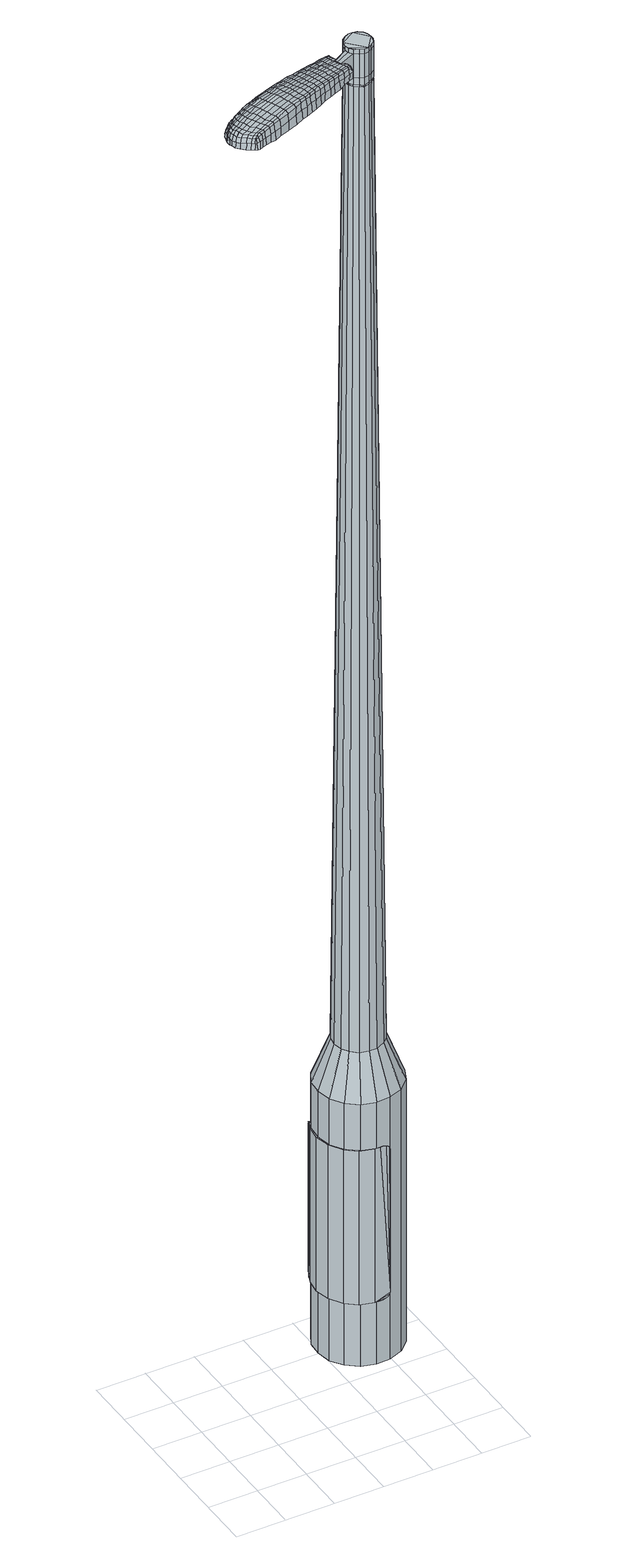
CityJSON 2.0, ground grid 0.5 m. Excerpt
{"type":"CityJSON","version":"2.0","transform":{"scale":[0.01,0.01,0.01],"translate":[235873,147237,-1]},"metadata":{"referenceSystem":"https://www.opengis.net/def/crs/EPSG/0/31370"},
"CityObjects":{
"object1":{"type":"GenericCityObject","attributes":{"cluster":436,"mean_distance_to_centroid":0.187,"new_centroid_x":235874.91,"new_centroid_y":147238.55,"mean_distance_to_camera":9.45,"H1":8.11,"H2":7.68,"Z_final":113.19,"cluster2":-1,"proj_x":235873.42,"proj_y":147235.04,"id_line":53532,"bearing_l":112.91,"distance":3.81,"orientation":"left","G_obj":202.91},"geometry":[{"type":"MultiSurface","lod":"2","boundaries":[[[0,1,2,3]],[[1,4,5,2]],[[4,6,7,5]],[[6,8,9,7]],[[8,10,11,9]],[[10,12,13,11]],[[12,14,15,13]],[[14,16,17,15]],[[16,18,19,17]],[[18,20,21,19]],[[20,22,23,21]],[[22,24,25,23]],[[24,26,27,25]],[[26,28,29,27]],[[28,30,31,29]],[[30,32,33,31]],[[32,34,35,33]],[[34,0,3,35]],[[36,37,38,39]],[[38,40,41,42]],[[41,43,42]],[[42,44,45,46]],[[45,47,46]],[[46,48,49,50]],[[49,51,50]],[[42,46,50,38]],[[50,52,39,38]],[[53,36,39]],[[2,5,7,35]],[[7,9,11,15]],[[11,13,15]],[[15,17,19,23]],[[19,21,23]],[[23,25,27,31]],[[27,29,31]],[[15,23,31,7]],[[31,33,35,7]],[[3,2,35]],[[1,0,54,55]],[[0,34,56,54]],[[34,32,57,56]],[[32,30,58,57]],[[30,28,59,58]],[[28,26,60,59]],[[26,24,61,60]],[[24,22,62,61]],[[22,20,63,62]],[[20,18,64,63]],[[18,16,65,64]],[[16,14,66,65]],[[14,12,67,66]],[[12,10,68,67]],[[10,8,69,68]],[[8,6,70,69]],[[6,4,71,70]],[[4,1,55,71]],[[55,54,72,73]],[[54,56,74,72]],[[56,57,75,74]],[[57,58,76,75]],[[58,59,77,76]],[[59,60,78,77]],[[60,61,79,78]],[[61,62,80,79]],[[62,63,81,80]],[[63,64,82,81]],[[64,65,83,82]],[[65,66,84,83]],[[66,67,85,84]],[[67,68,86,85]],[[68,69,87,86]],[[69,70,88,87]],[[70,71,89,88]],[[71,55,73,89]],[[90,91,92,93]],[[74,94,91,90]],[[75,95,94,74]],[[96,97,95,75]],[[77,98,97,96]],[[78,99,98,77]],[[100,101,99,78]],[[102,103,101,100]],[[81,104,103,102]],[[82,105,104,81]],[[106,107,105,82]],[[108,109,107,106]],[[110,111,109,108]],[[112,113,111,110]],[[87,114,113,112]],[[115,116,114,87]],[[117,118,116,115]],[[93,92,118,117]],[[119,120,121,122]],[[123,119,122,124]],[[125,123,124,126]],[[127,125,126,128]],[[129,127,128,130]],[[131,129,130,132]],[[133,131,132,134]],[[135,133,134,136]],[[137,135,136,138]],[[139,137,138,140]],[[141,139,140,142]],[[143,141,142,144]],[[145,143,144,146]],[[147,145,146,148]],[[149,147,148,150]],[[151,149,150,152]],[[73,72,90,93]],[[72,74,90]],[[76,96,75]],[[76,77,96]],[[79,100,78]],[[79,80,102,100]],[[80,81,102]],[[83,106,82]],[[83,84,108,106]],[[84,85,110,108]],[[85,86,112,110]],[[86,87,112]],[[88,115,87]],[[88,89,117,115]],[[89,73,93,117]],[[153,154,92,91]],[[154,155,118,92]],[[155,156,116,118]],[[156,114,116]],[[157,113,114]],[[157,158,111,113]],[[158,159,109,111]],[[159,160,107,109]],[[160,105,107]],[[161,103,104]],[[161,162,101,103]],[[162,99,101]],[[163,97,98]],[[163,95,97]],[[153,91,94]],[[39,52,151,164]],[[154,153,165,152]],[[53,39,164,120]],[[153,94,121,165]],[[36,53,120,119]],[[94,95,122,121]],[[37,36,119,123]],[[95,163,124,122]],[[38,37,123,125]],[[163,98,126,124]],[[40,38,125,127]],[[98,99,128,126]],[[41,40,127,129]],[[99,162,130,128]],[[43,41,129,131]],[[162,161,132,130]],[[42,43,131,133]],[[161,104,134,132]],[[44,42,133,135]],[[104,105,136,134]],[[45,44,135,137]],[[105,160,138,136]],[[47,45,137,139]],[[160,159,140,138]],[[46,47,139,141]],[[159,158,142,140]],[[48,46,141,143]],[[158,157,144,142]],[[49,48,143,145]],[[157,114,146,144]],[[51,49,145,147]],[[114,156,148,146]],[[50,51,147,149]],[[156,155,150,148]],[[52,50,149,151]],[[155,154,152,150]],[[151,152,166,167]],[[152,165,168,166]],[[165,121,169,168]],[[121,120,170,169]],[[120,164,171,170]],[[164,151,167,171]],[[172,173,174,175]],[[176,172,175,177]],[[172,176,178,179]],[[173,172,179,180]],[[181,182,183,184]],[[185,181,184,186]],[[181,185,187,188]],[[182,181,188,189]],[[190,191,192,193]],[[194,190,193,195]],[[190,194,196,197]],[[191,190,197,198]],[[199,200,201,202]],[[203,199,202,204]],[[199,203,205,206]],[[200,199,206,207]],[[208,209,210,211]],[[212,208,211,213]],[[208,212,214,215]],[[209,208,215,216]],[[217,218,219,220]],[[221,217,220,222]],[[217,221,223,224]],[[218,217,224,225]],[[226,227,228,229]],[[218,226,229,219]],[[226,218,225,230]],[[227,226,230,231]],[[232,233,234,235]],[[227,232,235,228]],[[232,227,231,236]],[[233,232,236,237]],[[238,176,177,239]],[[233,238,239,234]],[[238,233,237,240]],[[176,238,240,178]],[[241,242,243,244]],[[245,241,244,246]],[[241,245,247,248]],[[242,241,248,249]],[[250,251,252,253]],[[242,250,253,243]],[[250,242,249,254]],[[251,250,254,255]],[[256,257,258,259]],[[251,256,259,252]],[[256,251,255,260]],[[257,256,260,261]],[[262,263,264,265]],[[257,262,265,258]],[[262,257,261,266]],[[263,262,266,267]],[[268,173,180,269]],[[263,268,269,264]],[[268,263,267,270]],[[173,268,270,174]],[[271,272,273,274]],[[275,271,274,276]],[[271,275,277,278]],[[272,271,278,279]],[[280,281,282,283]],[[272,280,283,273]],[[280,272,279,284]],[[281,280,284,285]],[[286,287,288,289]],[[281,286,289,282]],[[286,281,285,290]],[[287,286,290,291]],[[292,185,186,293]],[[287,292,293,288]],[[292,287,291,294]],[[185,292,294,187]],[[295,296,297,298]],[[299,295,298,300]],[[295,299,301,302]],[[296,295,302,303]],[[304,305,306,307]],[[296,304,307,297]],[[304,296,303,308]],[[305,304,308,309]],[[310,311,312,313]],[[305,310,313,306]],[[310,305,309,314]],[[311,310,314,315]],[[316,317,318,319]],[[311,316,319,312]],[[316,311,315,320]],[[317,316,320,321]],[[322,182,189,323]],[[317,322,323,318]],[[322,317,321,324]],[[182,322,324,183]],[[325,211,210,326]],[[327,325,326,328]],[[325,327,329,330]],[[211,325,330,213]],[[331,327,328,332]],[[333,331,332,334]],[[331,333,335,336]],[[327,331,336,329]],[[337,333,334,338]],[[339,337,338,340]],[[337,339,341,342]],[[333,337,342,335]],[[343,339,340,344]],[[345,343,344,346]],[[343,345,347,348]],[[339,343,348,341]],[[349,345,346,350]],[[200,349,350,201]],[[349,200,207,351]],[[345,349,351,347]],[[352,353,198,197]],[[354,352,197,196]],[[352,354,355,356]],[[353,352,356,357]],[[358,359,357,356]],[[360,358,356,355]],[[358,360,361,362]],[[359,358,362,363]],[[364,365,363,362]],[[366,364,362,361]],[[364,366,367,368]],[[365,364,368,369]],[[370,371,369,368]],[[372,370,368,367]],[[370,372,205,203]],[[371,370,203,204]],[[373,374,375,376]],[[275,373,376,277]],[[373,275,276,377]],[[374,373,377,378]],[[379,194,195,380]],[[374,379,380,375]],[[379,374,378,381]],[[194,379,381,196]],[[382,383,384,385]],[[221,382,385,223]],[[382,221,222,386]],[[383,382,386,387]],[[388,389,390,391]],[[383,388,391,384]],[[388,383,387,392]],[[389,388,392,393]],[[394,191,198,395]],[[389,394,395,390]],[[394,389,393,396]],[[191,394,396,192]],[[397,398,399,400]],[[179,397,400,180]],[[397,179,178,401]],[[398,397,401,402]],[[403,404,405,406]],[[398,403,406,399]],[[403,398,402,407]],[[404,403,407,408]],[[409,202,201,410]],[[404,409,410,405]],[[409,404,408,411]],[[202,409,411,204]],[[412,413,414,415]],[[184,412,415,186]],[[412,184,183,416]],[[413,412,416,417]],[[418,206,205,419]],[[413,418,419,414]],[[418,413,417,420]],[[206,418,420,207]],[[421,422,423,424]],[[299,421,424,301]],[[421,299,300,425]],[[422,421,425,426]],[[427,212,213,428]],[[422,427,428,423]],[[427,422,426,429]],[[212,427,429,214]],[[430,431,432,433]],[[245,430,433,247]],[[430,245,246,434]],[[431,430,434,435]],[[436,437,438,439]],[[431,436,439,432]],[[436,431,435,440]],[[437,436,440,441]],[[442,209,216,443]],[[437,442,443,438]],[[442,437,441,444]],[[209,442,444,210]],[[445,446,435,434]],[[244,445,434,246]],[[445,244,243,447]],[[446,445,447,448]],[[449,450,441,440]],[[446,449,440,435]],[[449,446,448,451]],[[450,449,451,452]],[[453,326,210,444]],[[450,453,444,441]],[[453,450,452,454]],[[326,453,454,328]],[[455,456,457,458]],[[302,455,458,303]],[[455,302,301,424]],[[456,455,424,423]],[[459,330,329,460]],[[456,459,460,457]],[[459,456,423,428]],[[330,459,428,213]],[[461,462,448,447]],[[253,461,447,243]],[[461,253,252,463]],[[462,461,463,464]],[[465,466,452,451]],[[462,465,451,448]],[[465,462,464,467]],[[466,465,467,468]],[[469,332,328,454]],[[466,469,454,452]],[[469,466,468,470]],[[332,469,470,334]],[[471,472,473,474]],[[308,471,474,309]],[[471,308,303,458]],[[472,471,458,457]],[[475,336,335,476]],[[472,475,476,473]],[[475,472,457,460]],[[336,475,460,329]],[[477,478,464,463]],[[259,477,463,252]],[[477,259,258,479]],[[478,477,479,480]],[[481,482,468,467]],[[478,481,467,464]],[[481,478,480,483]],[[482,481,483,484]],[[485,338,334,470]],[[482,485,470,468]],[[485,482,484,486]],[[338,485,486,340]],[[487,488,489,490]],[[314,487,490,315]],[[487,314,309,474]],[[488,487,474,473]],[[491,342,341,492]],[[488,491,492,489]],[[491,488,473,476]],[[342,491,476,335]],[[493,494,480,479]],[[265,493,479,258]],[[493,265,264,495]],[[494,493,495,496]],[[497,498,484,483]],[[494,497,483,480]],[[497,494,496,499]],[[498,497,499,500]],[[501,344,340,486]],[[498,501,486,484]],[[501,498,500,502]],[[344,501,502,346]],[[503,504,505,506]],[[320,503,506,321]],[[503,320,315,490]],[[504,503,490,489]],[[507,348,347,508]],[[504,507,508,505]],[[507,504,489,492]],[[348,507,492,341]],[[509,510,496,495]],[[269,509,495,264]],[[509,269,180,400]],[[510,509,400,399]],[[511,512,500,499]],[[510,511,499,496]],[[511,510,399,406]],[[512,511,406,405]],[[513,350,346,502]],[[512,513,502,500]],[[513,512,405,410]],[[350,513,410,201]],[[514,515,417,416]],[[324,514,416,183]],[[514,324,321,506]],[[515,514,506,505]],[[516,351,207,420]],[[515,516,420,417]],[[516,515,505,508]],[[351,516,508,347]],[[517,518,378,377]],[[274,517,377,276]],[[517,274,273,519]],[[518,517,519,520]],[[521,354,196,381]],[[518,521,381,378]],[[521,518,520,522]],[[354,521,522,355]],[[523,524,525,526]],[[224,523,526,225]],[[523,224,223,385]],[[524,523,385,384]],[[527,528,529,530]],[[524,527,530,525]],[[527,524,384,391]],[[528,527,391,390]],[[531,353,357,532]],[[528,531,532,529]],[[531,528,390,395]],[[353,531,395,198]],[[533,534,520,519]],[[283,533,519,273]],[[533,283,282,535]],[[534,533,535,536]],[[537,360,355,522]],[[534,537,522,520]],[[537,534,536,538]],[[360,537,538,361]],[[539,540,541,542]],[[230,539,542,231]],[[539,230,225,526]],[[540,539,526,525]],[[543,544,545,546]],[[540,543,546,541]],[[543,540,525,530]],[[544,543,530,529]],[[547,359,363,548]],[[544,547,548,545]],[[547,544,529,532]],[[359,547,532,357]],[[549,550,536,535]],[[289,549,535,282]],[[549,289,288,551]],[[550,549,551,552]],[[553,366,361,538]],[[550,553,538,536]],[[553,550,552,554]],[[366,553,554,367]],[[555,556,557,558]],[[236,555,558,237]],[[555,236,231,542]],[[556,555,542,541]],[[559,560,561,562]],[[556,559,562,557]],[[559,556,541,546]],[[560,559,546,545]],[[563,365,369,564]],[[560,563,564,561]],[[563,560,545,548]],[[365,563,548,363]],[[565,566,552,551]],[[293,565,551,288]],[[565,293,186,415]],[[566,565,415,414]],[[567,372,367,554]],[[566,567,554,552]],[[567,566,414,419]],[[372,567,419,205]],[[568,569,402,401]],[[240,568,401,178]],[[568,240,237,558]],[[569,568,558,557]],[[570,571,408,407]],[[569,570,407,402]],[[570,569,557,562]],[[571,570,562,561]],[[572,371,204,411]],[[571,572,411,408]],[[572,571,561,564]],[[371,572,564,369]],[[573,574,575,576]],[[576,575,577,578]],[[579,577,575,580]],[[580,575,574,581]],[[582,583,584,585]],[[585,584,586,587]],[[588,586,584,589]],[[589,584,583,590]],[[591,592,593,594]],[[594,593,595,596]],[[597,595,593,598]],[[598,593,592,599]],[[600,601,602,603]],[[603,602,604,605]],[[606,604,602,607]],[[607,602,601,608]],[[609,610,611,612]],[[612,611,613,614]],[[615,613,611,616]],[[616,611,610,617]],[[618,619,620,621]],[[621,620,622,623]],[[624,622,620,625]],[[625,620,619,626]],[[627,628,629,630]],[[630,629,619,618]],[[626,619,629,631]],[[631,629,628,632]],[[633,634,635,636]],[[636,635,628,627]],[[632,628,635,637]],[[637,635,634,638]],[[578,577,639,640]],[[640,639,634,633]],[[638,634,639,641]],[[641,639,577,579]],[[642,643,644,645]],[[645,644,646,647]],[[648,646,644,649]],[[649,644,643,650]],[[651,652,653,654]],[[654,653,643,642]],[[650,643,653,655]],[[655,653,652,656]],[[657,658,659,660]],[[660,659,652,651]],[[656,652,659,661]],[[661,659,658,662]],[[663,664,665,666]],[[666,665,658,657]],[[662,658,665,667]],[[667,665,664,668]],[[581,574,669,670]],[[670,669,664,663]],[[668,664,669,671]],[[671,669,574,573]],[[672,673,674,675]],[[675,674,676,677]],[[678,676,674,679]],[[679,674,673,680]],[[681,682,683,684]],[[684,683,673,672]],[[680,673,683,685]],[[685,683,682,686]],[[687,688,689,690]],[[690,689,682,681]],[[686,682,689,691]],[[691,689,688,692]],[[587,586,693,694]],[[694,693,688,687]],[[692,688,693,695]],[[695,693,586,588]],[[696,697,698,699]],[[699,698,700,701]],[[702,700,698,703]],[[703,698,697,704]],[[705,706,707,708]],[[708,707,697,696]],[[704,697,707,709]],[[709,707,706,710]],[[711,712,713,714]],[[714,713,706,705]],[[710,706,713,715]],[[715,713,712,716]],[[717,718,719,720]],[[720,719,712,711]],[[716,712,719,721]],[[721,719,718,722]],[[590,583,723,724]],[[724,723,718,717]],[[722,718,723,725]],[[725,723,583,582]],[[609,612,726,727]],[[727,726,728,729]],[[730,728,726,731]],[[731,726,612,614]],[[729,728,732,733]],[[733,732,734,735]],[[736,734,732,737]],[[737,732,728,730]],[[735,734,738,739]],[[739,738,740,741]],[[742,740,738,743]],[[743,738,734,736]],[[741,740,744,745]],[[745,744,746,747]],[[748,746,744,749]],[[749,744,740,742]],[[747,746,750,751]],[[751,750,601,600]],[[608,601,750,752]],[[752,750,746,748]],[[599,753,754,598]],[[598,754,755,597]],[[756,755,754,757]],[[757,754,753,758]],[[758,759,760,757]],[[757,760,761,756]],[[762,761,760,763]],[[763,760,759,764]],[[764,765,766,763]],[[763,766,767,762]],[[768,767,766,769]],[[769,766,765,770]],[[770,771,772,769]],[[769,772,773,768]],[[606,773,772,604]],[[604,772,771,605]],[[774,775,776,777]],[[777,776,676,678]],[[677,676,776,778]],[[778,776,775,779]],[[596,595,780,781]],[[781,780,775,774]],[[779,775,780,782]],[[782,780,595,597]],[[783,784,785,786]],[[786,785,622,624]],[[623,622,785,787]],[[787,785,784,788]],[[789,790,791,792]],[[792,791,784,783]],[[788,784,791,793]],[[793,791,790,794]],[[599,592,795,796]],[[796,795,790,789]],[[794,790,795,797]],[[797,795,592,591]],[[798,799,800,801]],[[801,800,580,581]],[[579,580,800,802]],[[802,800,799,803]],[[804,805,806,807]],[[807,806,799,798]],[[803,799,806,808]],[[808,806,805,809]],[[600,603,810,811]],[[811,810,805,804]],[[809,805,810,812]],[[812,810,603,605]],[[813,814,815,816]],[[816,815,585,587]],[[582,585,815,817]],[[817,815,814,818]],[[606,607,819,820]],[[820,819,814,813]],[[818,814,819,821]],[[821,819,607,608]],[[822,823,824,825]],[[825,824,700,702]],[[701,700,824,826]],[[826,824,823,827]],[[614,613,828,829]],[[829,828,823,822]],[[827,823,828,830]],[[830,828,613,615]],[[831,832,833]],[[833,832,646,648]],[[647,646,832,834]],[[834,832,831,835]],[[836,837,838,839]],[[839,838,831,833]],[[835,831,838,840]],[[840,838,837,841]],[[617,610,842,843]],[[843,842,837,836]],[[841,837,842,844]],[[844,842,610,609]],[[835,845,834]],[[834,845,645,647]],[[642,645,845,846]],[[846,845,847]],[[841,848,849,840]],[[840,849,845,835]],[[847,845,849,850]],[[850,849,848,851]],[[609,727,852,844]],[[844,852,848,841]],[[851,848,852,853]],[[853,852,727,729]],[[854,855,856,857]],[[857,856,703,704]],[[702,703,856,825]],[[825,856,855,822]],[[730,731,858,859]],[[859,858,855,854]],[[822,855,858,829]],[[829,858,731,614]],[[847,860,861,846]],[[846,861,654,642]],[[651,654,861,862]],[[861,860,862]],[[851,863,864,850]],[[850,864,860,847]],[[862,860,864,865]],[[865,864,863,866]],[[729,733,867,853]],[[853,867,863,851]],[[866,863,867,868]],[[868,867,733,735]],[[869,870,871,872]],[[872,871,709,710]],[[704,709,871,857]],[[857,871,870,854]],[[736,737,873,874]],[[874,873,870,869]],[[854,870,873,859]],[[859,873,737,730]],[[875,876,862]],[[862,876,660,651]],[[657,660,876,877]],[[877,876,875,878]],[[866,879,880,865]],[[865,880,875,862]],[[878,875,880,881]],[[881,880,879,882]],[[735,739,883,868]],[[868,883,879,866]],[[882,879,883,884]],[[884,883,739,741]],[[885,886,887,888]],[[888,887,715,716]],[[710,715,887,872]],[[872,887,886,869]],[[742,743,889,890]],[[890,889,886,885]],[[869,886,889,874]],[[874,889,743,736]],[[878,891,892,877]],[[877,892,666,657]],[[663,666,892,893]],[[893,892,891,894]],[[882,895,896,881]],[[881,896,891,878]],[[894,891,896,897]],[[897,896,895,898]],[[741,745,899,884]],[[884,899,895,882]],[[898,895,899,900]],[[900,899,745,747]],[[901,902,903,904]],[[904,903,721,722]],[[716,721,903,888]],[[888,903,902,885]],[[748,749,905,906]],[[906,905,902,901]],[[885,902,905,890]],[[890,905,749,742]],[[894,907,908,893]],[[893,908,670,663]],[[581,670,908,801]],[[801,908,907,798]],[[898,909,910,897]],[[897,910,907,894]],[[798,907,910,807]],[[807,910,909,804]],[[747,751,911,900]],[[900,911,909,898]],[[804,909,911,811]],[[811,911,751,600]],[[818,912,913,817]],[[817,913,725,582]],[[722,725,913,904]],[[904,913,912,901]],[[608,752,914,821]],[[821,914,912,818]],[[901,912,914,906]],[[906,914,752,748]],[[779,915,916,778]],[[778,916,675,677]],[[672,675,916,917]],[[917,916,915,918]],[[597,755,919,782]],[[782,919,915,779]],[[918,915,919,920]],[[920,919,755,756]],[[921,922,923,924]],[[924,923,625,626]],[[624,625,923,786]],[[786,923,922,783]],[[925,926,927,928]],[[928,927,922,921]],[[783,922,927,792]],[[792,927,926,789]],[[758,753,929,930]],[[930,929,926,925]],[[789,926,929,796]],[[796,929,753,599]],[[918,931,932,917]],[[917,932,684,672]],[[681,684,932,933]],[[933,932,931,934]],[[756,761,935,920]],[[920,935,931,918]],[[934,931,935,936]],[[936,935,761,762]],[[937,938,939,940]],[[940,939,631,632]],[[626,631,939,924]],[[924,939,938,921]],[[941,942,943,944]],[[944,943,938,937]],[[921,938,943,928]],[[928,943,942,925]],[[764,759,945,946]],[[946,945,942,941]],[[925,942,945,930]],[[930,945,759,758]],[[934,947,948,933]],[[933,948,690,681]],[[687,690,948,949]],[[949,948,947,950]],[[762,767,951,936]],[[936,951,947,934]],[[950,947,951,952]],[[952,951,767,768]],[[953,954,955,956]],[[956,955,637,638]],[[632,637,955,940]],[[940,955,954,937]],[[957,958,959,960]],[[960,959,954,953]],[[937,954,959,944]],[[944,959,958,941]],[[770,765,961,962]],[[962,961,958,957]],[[941,958,961,946]],[[946,961,765,764]],[[950,963,964,949]],[[949,964,694,687]],[[587,694,964,816]],[[816,964,963,813]],[[768,773,965,952]],[[952,965,963,950]],[[813,963,965,820]],[[820,965,773,606]],[[803,966,967,802]],[[802,967,641,579]],[[638,641,967,956]],[[956,967,966,953]],[[809,968,969,808]],[[808,969,966,803]],[[953,966,969,960]],[[960,969,968,957]],[[605,771,970,812]],[[812,970,968,809]],[[957,968,970,962]],[[962,970,771,770]],[[573,576,175,174]],[[576,578,177,175]],[[588,589,188,187]],[[589,590,189,188]],[[591,594,193,192]],[[594,596,195,193]],[[615,616,215,214]],[[616,617,216,215]],[[618,621,220,219]],[[621,623,222,220]],[[627,630,229,228]],[[630,618,219,229]],[[633,636,235,234]],[[636,627,228,235]],[[578,640,239,177]],[[640,633,234,239]],[[648,649,248,247]],[[649,650,249,248]],[[650,655,254,249]],[[655,656,255,254]],[[656,661,260,255]],[[661,662,261,260]],[[662,667,266,261]],[[667,668,267,266]],[[668,671,270,267]],[[671,573,174,270]],[[678,679,278,277]],[[679,680,279,278]],[[680,685,284,279]],[[685,686,285,284]],[[686,691,290,285]],[[691,692,291,290]],[[692,695,294,291]],[[695,588,187,294]],[[696,699,298,297]],[[699,701,300,298]],[[705,708,307,306]],[[708,696,297,307]],[[711,714,313,312]],[[714,705,306,313]],[[717,720,319,318]],[[720,711,312,319]],[[590,724,323,189]],[[724,717,318,323]],[[774,777,376,375]],[[777,678,277,376]],[[596,781,380,195]],[[781,774,375,380]],[[623,787,386,222]],[[787,788,387,386]],[[788,793,392,387]],[[793,794,393,392]],[[794,797,396,393]],[[797,591,192,396]],[[701,826,425,300]],[[826,827,426,425]],[[827,830,429,426]],[[830,615,214,429]],[[833,433,432]],[[833,648,247,433]],[[836,839,439,438]],[[839,833,432,439]],[[617,843,443,216]],[[843,836,438,443]],[[971,972,973,974]],[[975,976,974,973]],[[977,978,979,980]],[[981,982,983,984]],[[972,985,986,973]],[[987,975,973,986]],[[988,977,980,989]],[[990,991,982,981]],[[985,992,993,986]],[[993,994,987,986]],[[995,988,989,996]],[[997,991,990,998]],[[992,999,1000,993]],[[1000,1001,994,993]],[[1002,995,996,1003]],[[1004,997,998,1005]],[[1006,1007,1008,1009]],[[1010,1011,1007,1006]],[[1010,1012,1013,1011]],[[1012,1014,1015,1013]],[[1016,1017,1018,1019]],[[1020,1021,1017,1016]],[[1022,1023,1021,1020]],[[1024,1025,1023,1022]],[[1019,1008,1007,1016]],[[1016,1007,1011,1020]],[[1011,1013,1022,1020]],[[1013,1015,1024,1022]],[[980,979,976,975]],[[989,980,975,987]],[[994,996,989,987]],[[1001,1003,996,994]],[[981,984,978,977]],[[990,981,977,988]],[[998,990,988,995]],[[1005,998,995,1002]],[[982,1006,1009,983]],[[991,1010,1006,982]],[[1012,1010,991,997]],[[1014,1012,997,1004]],[[1026,1027,1028,1029]],[[1028,1030,1031,1032]],[[1028,1032,1033,1034]],[[1028,1034,1029]],[[1035,1026,1029,1036]],[[1037,1036,1029,1038]],[[1039,1038,1029]],[[1040,1028,1027,1041]],[[1042,1040,1041,1043]],[[1044,1042,1043,1045]],[[1046,1044,1045,1047]],[[1048,1046,1047,1049]],[[1049,1050,1051,1052]],[[1049,1052,1053,1054]],[[1049,1054,1055,1056]],[[1055,1057,1058,1059]],[[1055,1059,1060,1061]],[[1055,1061,1056]],[[1049,1056,1048]],[[1062,1063,1027,1026]],[[1064,1065,1030,1028]],[[1066,1067,1039,1029]],[[1063,1068,1041,1027]],[[1069,1064,1028,1040]],[[1068,1070,1043,1041]],[[1071,1069,1040,1042]],[[1070,1072,1045,1043]],[[1073,1071,1042,1044]],[[1072,1074,1047,1045]],[[1075,1073,1044,1046]],[[1074,1076,1049,1047]],[[1077,1075,1046,1048]],[[1076,1078,1050,1049]],[[1079,1080,1057,1055]],[[1081,1077,1048,1056]],[[1051,1050,1078,1082]],[[1052,1051,1082,1083]],[[1053,1052,1083,1084]],[[1054,1053,1084,1085]],[[1055,1054,1085,1079]],[[1086,1062,1026,1035]],[[1087,1086,1035,1036]],[[1088,1087,1036,1037]],[[1089,1088,1037,1038]],[[1067,1089,1038,1039]],[[1031,1030,1065,1090]],[[1058,1057,1080,1091]],[[1032,1031,1090,1092]],[[1033,1032,1092,1093]],[[1034,1033,1093,1094]],[[1029,1034,1094,1066]],[[1059,1058,1091,1095]],[[1060,1059,1095,1096]],[[1061,1060,1096,1097]],[[1056,1061,1097,1081]]]}]}
},
"vertices":[
[151,136,384],[148,151,384],[148,151,96],[151,136,96],[149,165,384],[149,165,96],[156,178,384],[156,178,96],[167,188,384],[167,188,96],[180,194,384],[180,194,96],[195,195,384],[195,195,96],[209,190,384],[209,190,96],[221,182,384],[221,182,96],[229,169,384],[229,169,96],[232,155,384],[232,155,96],[230,140,384],[230,140,96],[224,127,384],[224,127,96],[213,117,384],[213,117,96],[199,112,384],[199,112,96],[185,111,384],[185,111,96],[171,115,384],[171,115,96],[159,124,384],[159,124,96],[184,141,1524],[188,139,1524],[193,140,1524],[177,148,1524],[197,142,1524],[201,145,1524],[203,153,1524],[203,149,1524],[202,158,1524],[200,162,1524],[192,166,1524],[196,165,1524],[187,166,1524],[183,164,1524],[177,157,1524],[179,161,1524],[176,152,1524],[180,144,1524],[167,143,429],[165,152,429],[171,136,429],[178,130,429],[187,128,429],[195,128,429],[204,132,429],[210,138,429],[214,145,429],[215,154,429],[213,163,429],[208,170,429],[201,175,429],[193,178,429],[184,177,429],[176,174,429],[170,168,429],[166,160,429],[177,148,1483],[176,152,1483],[180,144,1483],[184,141,1483],[188,139,1483],[193,140,1483],[197,142,1483],[201,145,1483],[203,149,1483],[203,153,1483],[202,158,1483],[200,162,1483],[196,165,1483],[192,166,1483],[187,166,1483],[183,164,1483],[179,161,1483],[177,157,1483],[178,148,1483],[178,148,1485],[177,152,1485],[177,152,1483],[180,144,1485],[184,141,1485],[188,140,1483],[188,140,1485],[193,140,1485],[197,142,1485],[200,145,1483],[200,145,1485],[202,149,1483],[202,149,1485],[203,153,1485],[202,158,1485],[199,162,1483],[199,162,1485],[196,164,1483],[196,164,1485],[191,166,1483],[191,166,1485],[187,165,1483],[187,165,1485],[183,164,1485],[180,161,1483],[180,161,1485],[178,157,1483],[178,157,1485],[184,141,1519],[180,144,1519],[180,144,1493],[184,141,1493],[188,139,1519],[188,139,1493],[193,140,1519],[193,140,1493],[197,142,1519],[197,142,1493],[201,145,1519],[201,145,1493],[203,149,1519],[203,149,1493],[203,153,1519],[203,153,1493],[202,158,1519],[202,158,1493],[200,162,1519],[200,162,1493],[196,165,1519],[196,165,1493],[192,166,1519],[192,166,1493],[187,166,1519],[187,166,1493],[183,164,1519],[183,164,1493],[179,161,1519],[179,161,1493],[177,157,1519],[177,157,1493],[176,152,1519],[176,152,1493],[177,148,1485],[176,152,1485],[177,157,1485],[179,161,1485],[187,166,1485],[192,166,1485],[196,165,1485],[200,162,1485],[203,149,1485],[201,145,1485],[188,139,1485],[177,148,1519],[177,148,1493],[159,143,1513],[159,143,1518],[160,140,1513],[162,137,1513],[162,137,1518],[160,140,1518],[84,129,1519],[91,132,1518],[89,133,1509],[83,130,1510],[76,126,1519],[75,127,1510],[78,125,1526],[86,128,1525],[93,131,1525],[99,94,1519],[106,97,1518],[106,99,1525],[99,96,1525],[91,90,1519],[92,92,1526],[91,88,1510],[99,92,1510],[105,95,1509],[25,81,1519],[23,85,1519],[23,85,1513],[24,81,1513],[27,78,1519],[27,78,1513],[29,79,1524],[26,82,1524],[25,86,1524],[93,110,1530],[100,113,1529],[99,116,1529],[92,113,1530],[85,107,1531],[83,110,1531],[86,103,1530],[94,107,1530],[101,110,1529],[167,142,1512],[166,144,1512],[165,144,1517],[166,142,1517],[168,139,1512],[167,139,1517],[168,139,1506],[166,142,1506],[165,144,1506],[30,105,1519],[33,107,1519],[32,108,1512],[29,106,1512],[28,104,1518],[27,105,1512],[29,103,1522],[31,104,1523],[34,106,1524],[37,109,1519],[42,112,1519],[41,113,1512],[36,110,1512],[38,108,1524],[44,111,1525],[48,114,1519],[55,118,1519],[53,118,1511],[46,115,1511],[49,113,1526],[56,117,1526],[66,122,1519],[64,123,1510],[67,121,1526],[154,154,1513],[147,152,1513],[148,151,1518],[155,154,1517],[159,156,1512],[159,155,1516],[158,156,1506],[153,155,1507],[145,152,1507],[140,149,1514],[133,147,1515],[134,146,1520],[141,148,1519],[138,150,1507],[131,148,1507],[126,144,1515],[119,142,1516],[120,141,1522],[127,143,1521],[124,145,1508],[117,143,1508],[112,139,1517],[105,137,1517],[106,136,1524],[113,138,1523],[110,140,1508],[103,138,1509],[98,134,1518],[99,133,1524],[96,135,1509],[44,72,1519],[47,73,1519],[47,74,1524],[43,73,1523],[41,72,1518],[41,73,1522],[41,70,1512],[43,70,1512],[46,71,1512],[51,74,1519],[57,76,1519],[57,78,1525],[51,76,1524],[51,73,1512],[56,74,1512],[63,78,1519],[70,81,1519],[70,83,1526],[63,80,1526],[62,76,1511],[69,79,1511],[81,86,1519],[81,87,1526],[80,84,1510],[166,126,1513],[159,123,1513],[158,122,1507],[165,125,1507],[171,129,1512],[170,128,1506],[169,129,1516],[166,128,1517],[159,124,1518],[152,120,1514],[145,116,1515],[145,115,1507],[152,118,1507],[152,121,1519],[146,118,1520],[139,113,1515],[132,110,1516],[131,108,1508],[138,111,1508],[139,115,1521],[132,111,1522],[125,106,1517],[119,103,1517],[118,101,1509],[125,105,1508],[126,108,1523],[119,105,1524],[112,100,1518],[112,98,1509],[112,102,1524],[161,139,1519],[160,142,1519],[154,137,1520],[153,139,1520],[155,134,1520],[162,137,1519],[147,134,1522],[146,136,1522],[141,131,1523],[140,133,1523],[142,128,1523],[149,131,1521],[134,128,1524],[133,130,1524],[127,125,1525],[126,128,1525],[128,122,1525],[135,125,1524],[120,122,1526],[119,125,1526],[113,119,1527],[112,122,1527],[115,116,1527],[121,119,1526],[107,116,1528],[105,119,1528],[108,113,1528],[29,83,1527],[28,87,1527],[31,80,1526],[36,82,1527],[33,85,1528],[32,88,1528],[39,87,1529],[38,91,1529],[41,84,1528],[48,87,1530],[46,90,1530],[44,94,1530],[53,93,1531],[51,97,1531],[55,90,1530],[63,93,1531],[61,97,1531],[60,100,1531],[73,102,1531],[71,105,1531],[74,98,1531],[39,72,1518],[36,73,1519],[35,72,1513],[38,70,1513],[40,73,1523],[37,74,1523],[32,75,1519],[31,74,1513],[33,76,1524],[27,102,1518],[25,100,1518],[27,100,1523],[28,102,1523],[26,103,1513],[24,100,1513],[24,96,1519],[23,92,1519],[24,93,1524],[25,96,1523],[23,96,1513],[22,92,1513],[23,89,1519],[24,89,1524],[22,88,1513],[87,127,1528],[87,125,1528],[94,128,1528],[93,130,1527],[79,124,1528],[79,122,1529],[88,123,1529],[89,120,1530],[96,122,1529],[95,125,1528],[80,119,1529],[81,116,1530],[90,117,1530],[97,119,1529],[82,113,1531],[99,97,1528],[98,99,1529],[90,96,1529],[91,94,1528],[106,100,1527],[105,102,1528],[96,103,1529],[88,99,1530],[103,106,1528],[172,131,1512],[171,133,1512],[170,133,1517],[170,131,1517],[171,130,1506],[171,132,1506],[170,136,1512],[169,136,1517],[169,135,1506],[162,156,1512],[162,154,1512],[161,154,1506],[160,156,1506],[161,155,1517],[161,153,1517],[163,152,1512],[164,149,1512],[163,149,1506],[162,152,1506],[162,151,1517],[163,149,1517],[165,147,1512],[164,147,1506],[164,146,1517],[156,152,1519],[156,151,1519],[149,150,1520],[149,148,1520],[157,149,1519],[158,147,1519],[150,146,1520],[151,144,1520],[159,144,1519],[152,141,1520],[166,129,1519],[165,131,1519],[158,127,1520],[159,126,1520],[164,134,1519],[157,130,1520],[142,147,1521],[142,146,1521],[135,145,1522],[135,143,1522],[143,144,1521],[144,141,1521],[136,141,1522],[137,138,1523],[145,139,1522],[138,136,1523],[152,122,1521],[151,124,1521],[145,121,1522],[145,119,1522],[150,127,1521],[143,124,1522],[128,142,1523],[128,141,1523],[121,140,1524],[121,138,1524],[129,138,1523],[130,136,1524],[122,136,1525],[124,133,1525],[132,133,1524],[125,130,1525],[139,116,1523],[138,118,1523],[131,115,1524],[132,113,1524],[136,121,1524],[130,118,1525],[114,137,1525],[115,135,1525],[107,135,1526],[108,133,1526],[116,133,1526],[117,130,1526],[109,130,1527],[110,128,1527],[118,127,1526],[111,125,1527],[125,110,1525],[124,112,1525],[118,109,1526],[119,106,1526],[123,115,1526],[116,112,1527],[100,132,1527],[101,130,1527],[102,128,1527],[103,125,1528],[104,122,1528],[112,103,1527],[111,105,1527],[110,109,1528],[42,74,1525],[39,75,1525],[45,75,1526],[43,76,1526],[35,77,1526],[39,78,1527],[30,103,1525],[29,100,1525],[33,102,1526],[34,104,1525],[28,97,1525],[27,94,1526],[31,96,1527],[31,99,1526],[27,90,1526],[31,92,1527],[50,77,1526],[48,78,1527],[56,79,1527],[54,80,1528],[45,81,1528],[51,83,1529],[38,107,1526],[37,105,1527],[43,107,1528],[44,109,1527],[37,102,1527],[36,98,1528],[43,101,1529],[43,104,1528],[37,95,1528],[43,97,1530],[62,81,1528],[60,82,1529],[69,84,1528],[68,86,1529],[57,86,1529],[65,89,1530],[49,112,1528],[49,110,1528],[57,113,1529],[57,115,1528],[49,107,1529],[49,104,1530],[58,107,1530],[57,110,1530],[50,100,1530],[58,104,1531],[80,89,1529],[79,91,1529],[77,94,1530],[67,120,1528],[68,118,1529],[68,115,1530],[69,112,1530],[70,108,1531],[90,131,1509],[92,130,1518],[85,128,1518],[83,129,1509],[77,125,1519],[75,125,1510],[79,123,1525],[87,127,1525],[93,129,1525],[105,100,1525],[105,99,1518],[98,96,1518],[99,97,1525],[90,92,1519],[91,94,1525],[90,90,1510],[98,94,1509],[104,97,1509],[25,85,1513],[26,86,1519],[27,83,1519],[26,82,1513],[29,80,1519],[28,79,1513],[30,80,1524],[28,83,1524],[27,86,1524],[98,116,1528],[99,113,1528],[93,110,1529],[91,113,1529],[84,107,1529],[83,110,1529],[86,104,1529],[94,107,1529],[101,110,1528],[163,143,1516],[164,144,1512],[165,141,1512],[164,141,1516],[166,138,1512],[165,138,1516],[166,138,1506],[164,141,1506],[163,143,1506],[33,106,1512],[34,105,1519],[32,104,1518],[30,104,1512],[30,102,1518],[29,103,1512],[31,102,1522],[32,103,1523],[35,104,1523],[42,111,1512],[43,110,1519],[38,107,1519],[37,108,1512],[39,106,1524],[44,109,1525],[54,117,1511],[56,116,1519],[49,113,1519],[47,113,1511],[50,112,1525],[57,115,1526],[66,120,1519],[64,121,1510],[68,119,1526],[148,149,1518],[147,150,1513],[154,152,1513],[155,152,1517],[159,154,1512],[159,153,1515],[158,154,1506],[153,153,1506],[146,151,1507],[134,144,1520],[133,145,1514],[140,147,1514],[141,147,1519],[139,148,1507],[132,146,1507],[120,139,1522],[119,140,1516],[126,142,1515],[127,142,1521],[125,143,1508],[118,141,1508],[107,134,1523],[105,135,1517],[112,137,1516],[114,136,1522],[110,138,1508],[104,136,1508],[98,133,1517],[100,132,1524],[97,133,1509],[46,76,1523],[46,75,1519],[43,74,1518],[43,75,1523],[41,74,1518],[41,75,1522],[41,72,1512],[43,72,1512],[46,73,1512],[56,79,1525],[56,78,1519],[51,76,1519],[51,78,1524],[50,75,1512],[56,76,1512],[69,84,1526],[69,83,1519],[62,80,1519],[62,81,1525],[61,78,1511],[69,81,1511],[80,87,1519],[80,89,1526],[79,86,1510],[157,123,1507],[158,125,1513],[165,128,1513],[164,127,1506],[169,130,1512],[169,129,1506],[168,131,1515],[165,129,1517],[158,126,1518],[144,116,1507],[144,118,1514],[151,121,1514],[151,120,1507],[151,123,1519],[145,119,1520],[130,110,1508],[131,111,1516],[138,115,1515],[137,113,1508],[138,116,1521],[131,113,1522],[117,103,1508],[118,105,1517],[124,108,1516],[124,106,1508],[125,110,1522],[118,107,1523],[111,102,1517],[111,100,1509],[111,104,1524],[160,139,1518],[159,141,1518],[154,136,1519],[153,139,1519],[155,134,1519],[161,137,1518],[147,133,1520],[146,136,1520],[140,131,1521],[139,133,1521],[141,128,1521],[148,131,1520],[133,128,1523],[132,130,1523],[126,125,1524],[125,127,1524],[128,122,1524],[134,125,1523],[120,122,1525],[118,124,1525],[113,119,1526],[112,122,1526],[114,116,1526],[121,119,1525],[106,116,1527],[105,119,1527],[107,113,1527],[29,87,1526],[30,84,1526],[32,81,1525],[36,82,1526],[34,85,1526],[33,89,1526],[38,91,1528],[40,88,1528],[42,85,1527],[48,87,1528],[46,91,1529],[45,94,1529],[51,97,1530],[53,93,1530],[55,90,1529],[63,94,1530],[61,97,1530],[60,100,1530],[71,105,1530],[73,102,1530],[74,99,1530],[37,73,1513],[37,75,1518],[39,74,1518],[39,72,1512],[40,75,1523],[38,76,1523],[33,77,1519],[32,76,1513],[34,78,1523],[29,99,1523],[27,99,1518],[29,101,1518],[30,101,1523],[27,102,1512],[26,99,1512],[26,93,1523],[25,92,1519],[26,96,1519],[27,96,1523],[25,96,1513],[24,92,1513],[25,89,1519],[26,89,1524],[24,89,1513],[94,127,1527],[87,125,1527],[87,126,1527],[94,128,1526],[79,123,1527],[79,121,1528],[96,122,1528],[89,119,1528],[88,122,1528],[95,125,1527],[80,119,1528],[81,116,1529],[90,116,1529],[97,119,1528],[82,113,1529],[90,96,1528],[98,100,1527],[98,98,1527],[90,95,1527],[105,101,1526],[104,103,1527],[96,103,1528],[88,100,1528],[102,106,1527],[168,132,1516],[169,132,1512],[170,131,1512],[169,131,1516],[169,130,1506],[168,131,1506],[168,135,1512],[167,135,1516],[167,134,1506],[160,153,1512],[160,154,1512],[159,154,1506],[159,153,1516],[160,152,1516],[161,149,1506],[162,149,1512],[161,151,1512],[160,151,1506],[160,150,1516],[161,148,1516],[163,146,1512],[162,146,1506],[162,146,1516],[155,151,1518],[149,149,1519],[149,148,1519],[157,146,1518],[156,148,1518],[150,146,1519],[151,144,1519],[158,144,1518],[152,141,1519],[157,127,1519],[164,130,1518],[164,129,1518],[158,126,1519],[163,133,1518],[156,130,1519],[142,145,1520],[142,146,1520],[135,143,1521],[144,141,1520],[143,143,1520],[136,140,1521],[137,138,1521],[145,138,1520],[138,135,1521],[144,121,1521],[151,124,1520],[151,123,1520],[144,120,1521],[149,127,1520],[143,124,1521],[128,140,1522],[128,141,1522],[121,138,1523],[121,137,1523],[130,135,1522],[129,138,1522],[122,135,1523],[123,133,1524],[131,133,1523],[124,130,1524],[130,115,1523],[137,118,1522],[138,117,1522],[131,114,1523],[136,121,1522],[129,118,1523],[114,135,1524],[114,136,1524],[107,133,1525],[107,132,1525],[116,130,1525],[115,132,1524],[108,130,1525],[109,127,1526],[117,127,1525],[111,124,1526],[117,109,1525],[124,112,1524],[124,111,1524],[118,107,1525],[122,115,1524],[116,112,1525],[101,130,1526],[100,131,1526],[103,124,1527],[102,127,1526],[104,122,1527],[111,106,1526],[111,104,1526],[109,109,1526],[40,76,1524],[42,75,1524],[45,76,1525],[43,77,1525],[36,78,1525],[39,79,1525],[34,102,1525],[31,100,1524],[32,102,1524],[35,103,1525],[32,95,1526],[28,94,1525],[29,97,1524],[32,99,1525],[28,90,1525],[32,92,1526],[48,79,1526],[50,78,1526],[56,80,1526],[54,81,1527],[45,81,1526],[51,84,1527],[44,107,1527],[38,104,1526],[39,105,1526],[44,108,1526],[44,101,1528],[37,98,1527],[38,101,1526],[44,104,1527],[38,94,1527],[44,97,1528],[60,83,1527],[61,82,1527],[69,85,1527],[68,86,1528],[57,86,1528],[65,90,1529],[57,112,1528],[50,109,1527],[50,111,1527],[57,114,1527],[58,107,1529],[50,103,1529],[50,106,1528],[57,110,1528],[50,100,1529],[59,103,1530],[79,91,1528],[80,90,1528],[76,95,1529],[68,117,1528],[68,118,1528],[69,111,1529],[69,114,1529],[70,108,1530],[159,155,1508],[161,148,1508],[131,137,1509],[128,144,1509],[111,129,1510],[107,137,1510],[74,114,1512],[70,123,1512],[87,130,1511],[91,121,1511],[57,107,1513],[45,102,1514],[42,110,1514],[54,116,1513],[164,142,1508],[134,129,1509],[114,121,1510],[78,106,1512],[94,113,1511],[61,99,1513],[49,93,1514],[166,136,1508],[137,122,1509],[117,113,1510],[81,97,1512],[98,104,1511],[52,85,1514],[65,90,1513],[169,130,1508],[140,115,1509],[121,105,1510],[85,89,1512],[101,96,1511],[55,77,1514],[68,82,1513],[33,96,1514],[29,93,1514],[26,99,1514],[30,104,1514],[36,88,1514],[32,86,1514],[39,80,1514],[35,80,1514],[43,73,1514],[37,73,1514],[26,89,1515],[24,84,1515],[24,85,1515],[24,93,1515],[27,85,1515],[25,83,1515],[29,81,1515],[25,82,1515],[31,76,1515],[25,81,1515],[188,110,334],[183,110,334],[183,110,165],[198,110,171],[188,110,165],[191,110,165],[194,110,166],[196,110,167],[197,110,169],[191,110,334],[194,110,333],[196,110,332],[197,110,331],[198,110,328],[169,114,165],[169,114,334],[158,123,165],[158,123,334],[150,136,165],[150,136,334],[146,151,165],[146,151,334],[148,165,165],[148,165,334],[150,169,334],[151,173,334],[153,175,333],[153,177,332],[154,178,331],[154,179,328],[150,169,165],[154,179,171],[154,178,169],[153,177,167],[153,175,166],[151,173,165],[187,113,334],[184,112,334],[184,112,165],[187,113,165],[198,113,171],[198,113,328],[171,117,334],[171,117,165],[160,125,334],[160,125,165],[152,137,334],[152,137,165],[149,151,334],[149,151,165],[150,164,334],[150,164,165],[152,168,334],[157,177,328],[157,177,171],[152,168,165],[154,171,334],[155,174,333],[156,176,332],[156,177,331],[191,113,334],[194,113,333],[196,113,332],[197,113,331],[191,113,165],[156,177,169],[194,113,166],[196,113,167],[197,113,169],[156,176,167],[155,174,166],[154,171,165]
]}
